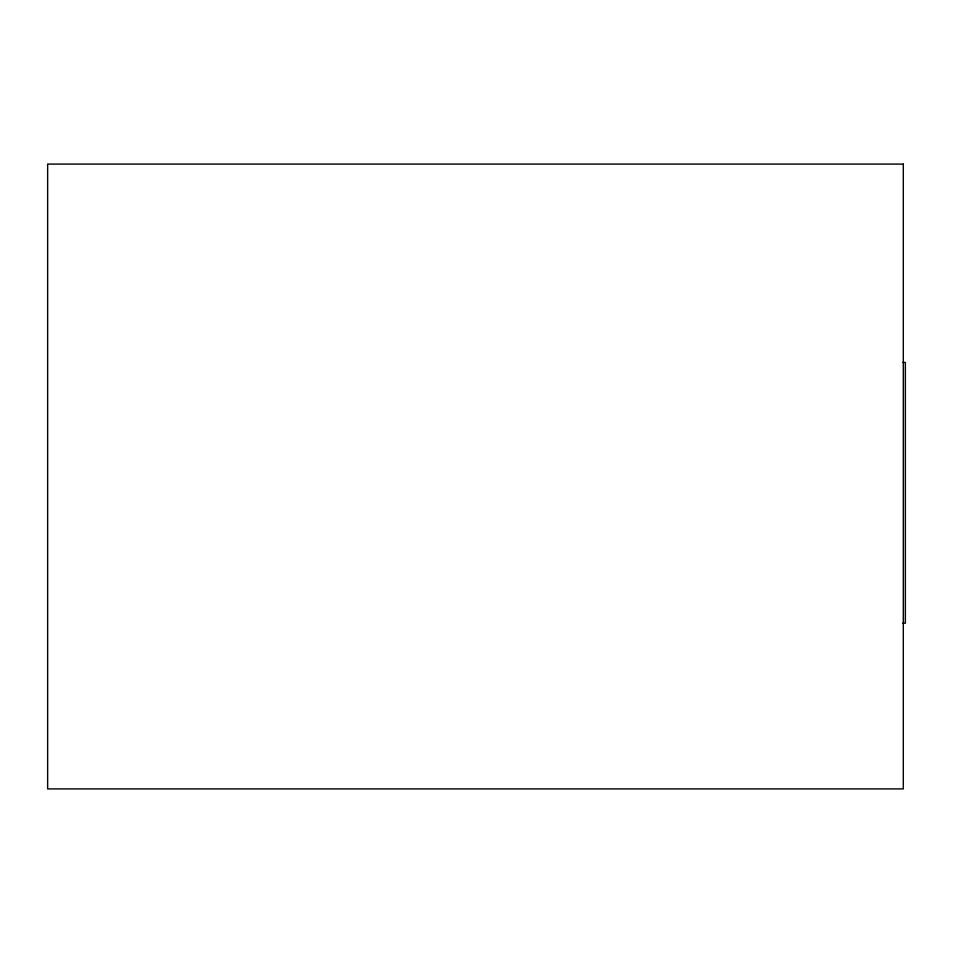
<?xml version="1.0" encoding="UTF-8"?>
<svg xmlns="http://www.w3.org/2000/svg" width="953" height="953" viewBox="0 0 953 953"><rect width="100%" height="100%" fill="white"/><g stroke="black" fill="none" stroke-linecap="round" stroke-linejoin="round"><path stroke-width="1.43" d="M902.705 362.438L905.35 362.438L905.35 623.179L902.705 623.179M903.301 164.095L47.65 164.095L47.65 788.905L903.301 788.905L903.301 164.095"/></g></svg>
